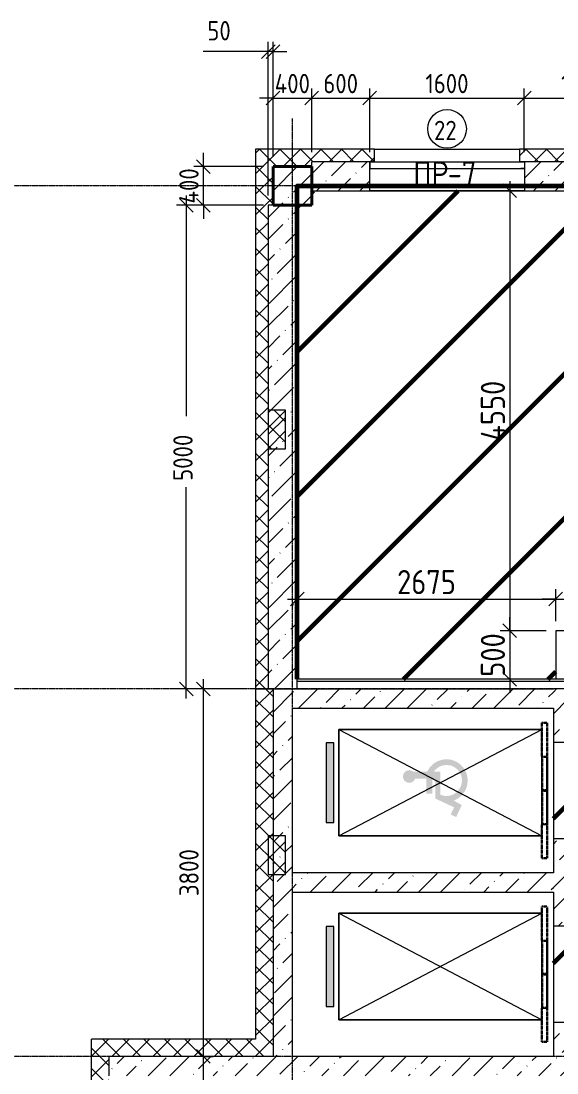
# Model space of a CAD drawing. Header units: millimetres. Extents: x -56773 to 323062, y -262288 to 76460.
# Drawn here: x -22398 to -16853, y -183994 to -173119 of the extents above; entities that cross this region are included whole.
import ezdxf

# ---------------------------------------------------------------- set-up
doc = ezdxf.new("R2010")
doc.units = ezdxf.units.MM
doc.linetypes.add('ADSK_Линия сетки', pattern=[25, 20, -2.5, 0, -2.5])
doc.linetypes.add('ADSK_Невидимые', pattern=[5, 3, -2])
for name, color, linetype, lineweight in [('1.1)Стяжка керамзит  2 этаж', 5, 'Continuous', 60), ('3.1 Штукатурка внешн стен', 5, 'Continuous', 60), ('_ Окна', 7, 'Continuous', 18), ('Марки', 7, 'Continuous', 20), ('Марки окон', 7, 'Continuous', 20), ('Несущие колонны', 7, 'Continuous', 18), ('Обобщенные модели', 7, 'ADSK_Невидимые', 18), ('Оборудование', 7, 'Continuous', 18), ('Окна', 7, 'Continuous', 9), ('Оси', 7, 'Continuous', 9), ('Перекрытие', 7, 'Continuous', 18), ('Размеры', 7, 'Continuous', 9), ('Стены внутренние', 7, 'Continuous', 18), ('Стены наружные', 7, 'Continuous', 18), ('Стены штриховка', 7, 'Continuous', 9), ('Узлы', 7, 'Continuous', 18)]:
    doc.layers.add(name, color=color, linetype=linetype, lineweight=lineweight)
doc.styles.add('GOST Common_2', font='', dxfattribs={"width": 0.9, "height": 250})
doc.styles.add('GOST Common_3', font='', dxfattribs={"width": 0.9, "height": 200})
doc.styles.get('GOST Common_2').set_extended_font_data('GOST Common')
doc.styles.get('GOST Common_3').set_extended_font_data('GOST Common')
doc.dimstyles.new('ADSK_Основной_2_0', dxfattribs={"dimscale": 304.8, "dimtxt": 201.142999, "dimasz": 0.463911, "dimexe": 0.328084, "dimexo": 0.328084, "dimgap": 0.164042, "dimtad": 1, "dimdec": 3, "dimrnd": 0.001, "dimdsep": 46, "dimtxsty": 'GOST Common_3', "dimblk1": 'OBLIQUE', "dimblk2": 'OBLIQUE', "dimsah": 1, "dimcen": 0.09, "dimdle": 0.328084, "dimazin": 2, "dimtfac": 1, "dimtdec": 4, "dimtix": 1, "dimtmove": 0, "dimatfit": 3, "dimfxl": 1, "dimtvp": 1, "dimtolj": 1, "dimtzin": 0, "dimlwd": 20, "dimlwe": 20, "dimarcsym": 2})
doc.dimstyles.new('ADSK_Основной_2_0_1', dxfattribs={"dimscale": 304.8, "dimtxt": 201.142999, "dimasz": 0.463911, "dimexe": 0.328084, "dimexo": 0.328084, "dimgap": 0.164042, "dimtad": 1, "dimdec": 3, "dimrnd": 0.001, "dimdsep": 46, "dimtxsty": 'GOST Common_3', "dimblk1": 'OBLIQUE', "dimblk2": 'OBLIQUE', "dimsah": 1, "dimcen": 0.09, "dimdle": 0.328084, "dimazin": 2, "dimtfac": 1, "dimtdec": 4, "dimtix": 1, "dimtmove": 1, "dimatfit": 3, "dimfxl": 1, "dimtvp": 1, "dimtolj": 1, "dimtzin": 0, "dimlwd": 20, "dimlwe": 20, "dimarcsym": 2})
doc.dimstyles.new('ADSK_Основной_2_0_3', dxfattribs={"dimscale": 304.8, "dimtxt": 201.142999, "dimasz": 0.463911, "dimexe": 0.328084, "dimexo": 0.328084, "dimgap": 0.164042, "dimtad": 1, "dimdec": 3, "dimrnd": 0.001, "dimdsep": 46, "dimtxsty": 'GOST Common_2', "dimblk1": 'OBLIQUE', "dimblk2": 'OBLIQUE', "dimsah": 1, "dimcen": 0.09, "dimdle": 0.328084, "dimazin": 2, "dimtfac": 1, "dimtdec": 4, "dimtix": 1, "dimtmove": 0, "dimatfit": 3, "dimfxl": 1, "dimtvp": 1, "dimtolj": 1, "dimtzin": 0, "dimlwd": 20, "dimlwe": 20, "dimarcsym": 2})
pattern_1 = [(45, (9.36, -198628.46), (84.18955, 308.69595), [396.875, -79.375, 3.353, -76.022])]
pattern_2 = [(45, (9.36, -198628.46), (-106.066, 106.066), []), (135, (9.36, -198628.46), (-106.066, -106.066), [])]

# ---------------------------------------------------------------- blocks, each defined once
blk = doc.blocks.new('ADSK_КолоннаЖБ_Прямоугольная - 400x400 мм-1807142-Кладочный план 4-го этажа')
at = {"layer": 'Несущие колонны', "lineweight": 40}
for p, q in [((-200, 200), (200, 200)), ((-200, -200), (-200, 200)), ((200, 200), (200, -200)), ((200, -200), (-200, -200))]:
    blk.add_line(p, q, dxfattribs=at)
blk = doc.blocks.new('AS-Shakhta_lifta-GOST_5746-2003 - Лифт_3_2700х1700 проем 1000-883891-Кладочный план 4-го этажа')
at = {"layer": 'Оборудование'}
h = blk.add_hatch(color=256, dxfattribs=at)
h.paths.add_polyline_path([(355, 344), (231, 402), (184, 320), (161, 365), (128, 404), (87, 435), (41, 455), (-12, 464), (-60, 461), (-109, 447), (-154, 422), (-191, 387), (-219, 345), (-237, 298), (-244, 247), (-238, 196), (-222, 148), (-194, 105), (-158, 70), (-114, 44), (-114, -98), (-123, -112), (-129, -128), (-130, -144), (-127, -160), (-120, -176), (-109, -188), (-96, -198), (-81, -204), (-64, -206), (-48, -204), (-32, -198), (-19, -188), (-9, -175), (-2, -160), (1, -143), (-1, -127), (-6, -111), (-16, -97), (-28, -86), (-43, -79), (-43, 35), (114, 35), (114, 97), (-31, 97), (-31, 128), (163, 128), (254, 323), (328, 288)])
h.paths.add_polyline_path([(137, 259), (135, 219), (124, 180), (-114, 180), (-114, 112), (-144, 138), (-167, 172), (-180, 210), (-184, 250), (-178, 290), (-161, 327), (-137, 358), (-105, 383), (-68, 399), (-28, 405), (12, 401), (50, 387), (83, 364), (110, 334), (128, 298)])
at = {"layer": 'Узлы'}
blk.add_hatch(color=256, dxfattribs=at).paths.add_polyline_path([(412, -1000), (412, -920), (-413, -920), (-413, -1000), (-12, -1000)])
at = {"layer": 'Обобщенные модели', "lineweight": 30}
for p, q in [((780, 1285), (-620, 1285)), ((-620, 1230), (-620, 1285)), ((-270, 1230), (-620, 1230)), ((-267, 1235), (-267, 1285)), ((-267, 1285), (77, 1285)), ((77, 1235), (-267, 1235)), ((77, 1285), (77, 1235)), ((83, 1235), (83, 1285)), ((83, 1285), (427, 1285)), ((427, 1235), (83, 1235)), ((427, 1285), (427, 1235)), ((430, 1230), (780, 1230)), ((780, 1230), (780, 1285))]:
    blk.add_line(p, q, dxfattribs=at)
at = {"layer": 'Обобщенные модели', "linetype": 'ADSK_Невидимые', "lineweight": 18}
for p, q in [((-270, 1235), (-270, 1285)), ((430, 1235), (430, 1285))]:
    blk.add_line(p, q, dxfattribs=at)
at = {"layer": 'Оборудование'}
for p, q in [((-770, -1350), (-770, 1350)), ((-550, -870), (-550, 1230)), ((550, -870), (-550, 1230)), ((-550, -870), (550, 1230)), ((550, 1230), (-550, 1230)), ((-550, 1230), (-550, -870)), ((550, 1230), (550, -870)), ((550, -870), (550, 1230)), ((550, -870), (-550, -870)), ((-550, -870), (550, -870))]:
    blk.add_line(p, q, dxfattribs=at)
at = {"layer": 'Узлы'}
for p, q in [((412, -920), (-413, -920)), ((-413, -920), (-413, -1000)), ((412, -1000), (412, -920)), ((-413, -1000), (412, -1000))]:
    blk.add_line(p, q, dxfattribs=at)
blk = doc.blocks.new('AS-Shakhta_lifta-GOST_5746-2003 - Лифт_3_2700х1700 проем 1001-883895-Кладочный план 4-го этажа')
at = {"layer": 'Узлы'}
blk.add_hatch(color=256, dxfattribs=at).paths.add_polyline_path([(412.5, -1000), (412.5, -920), (-412.5, -920), (-412.5, -1000)])
at = {"layer": 'Обобщенные модели', "lineweight": 30}
for p, q in [((780, 1285), (-620, 1285)), ((-620, 1230), (-620, 1285)), ((-270, 1230), (-620, 1230)), ((-267, 1235), (-267, 1285)), ((-267, 1285), (77, 1285)), ((77, 1235), (-267, 1235)), ((77, 1285), (77, 1235)), ((83, 1235), (83, 1285)), ((83, 1285), (427, 1285)), ((427, 1235), (83, 1235)), ((427, 1285), (427, 1235)), ((430, 1230), (780, 1230)), ((780, 1230), (780, 1285))]:
    blk.add_line(p, q, dxfattribs=at)
at = {"layer": 'Обобщенные модели', "linetype": 'ADSK_Невидимые', "lineweight": 18}
for p, q in [((-270, 1235), (-270, 1285)), ((430, 1235), (430, 1285))]:
    blk.add_line(p, q, dxfattribs=at)
at = {"layer": 'Оборудование'}
for p, q in [((-550, -870), (-550, 1230)), ((550, -870), (-550, 1230)), ((-550, -870), (550, 1230)), ((550, 1230), (-550, 1230)), ((-550, 1230), (-550, -870)), ((550, 1230), (550, -870)), ((550, -870), (550, 1230)), ((550, -870), (-550, -870)), ((-550, -870), (550, -870))]:
    blk.add_line(p, q, dxfattribs=at)
at = {"layer": 'Узлы'}
for p, q in [((412.5, -920), (-412.5, -920)), ((-412.5, -920), (-412.5, -1000)), ((412.5, -1000), (412.5, -920)), ((-412.5, -1000), (412.5, -1000))]:
    blk.add_line(p, q, dxfattribs=at)
blk = doc.blocks.new('ОКНО L03 _2СТ_RS - ОК-5_1600х2000h-3556615-Кладочный план 4-го этажа')
at = {"layer": '_ Окна'}
for p, q in [((-838.1, 149), (761.9, 149)), ((-838.1, 149), (-838.1, 79)), ((-838.1, 149), (-833.1, 149)), ((-818.1, 149), (-38.1, 149)), ((-38.1, 149), (741.9, 149)), ((761.9, 149), (756.9, 149)), ((761.9, 149), (761.9, 79)), ((-838.1, 79), (761.9, 79)), ((-838.1, 79), (-803.1, 79)), ((-818.1, 79), (-38.1, 79)), ((-38.1, 79), (741.9, 79)), ((761.9, 79), (726.9, 79))]:
    blk.add_line(p, q, dxfattribs=at)
at = {"layer": 'Окна'}
blk.add_line((-888.1, -150), (811.9, -150), dxfattribs=at)
blk = doc.blocks.new('_Oblique')
at = {"color": 0, "linetype": 'ByBlock', "lineweight": -2}
blk.add_line((-0.5, -0.5), (0.5, 0.5), dxfattribs=at)
blk = doc.blocks.new('*D5870')
at = {"layer": 'Defpoints', "color": 0, "transparency": 16777216}
for p in [(-19791, -173435), (-19791, -174624), (-19841, -175023)]:
    blk.add_point(p, dxfattribs=at)
at = {"layer": 'Размеры', "color": 0, "lineweight": 20, "transparency": 16777216}
for p, q in [((-19841, -174923), (-19841, -173335)), ((-19791, -174524), (-19791, -173335)), ((-19841, -173435), (-20515, -173435)), ((-19791, -173435), (-19841, -173435)), ((-19791, -173435), (-19649, -173435))]:
    blk.add_line(p, q, dxfattribs=at)
at = {"layer": 'Размеры', "color": 0, "lineweight": 20, "transparency": 16777216, "xscale": 141.4, "yscale": 141.4, "zscale": 141.4}
blk.add_blockref('_Oblique', (-19841, -173435), dxfattribs=at)
at = {"layer": 'Размеры', "color": 0, "lineweight": 20, "transparency": 16777216, "xscale": 141.4, "yscale": 141.4, "zscale": 141.4, "rotation": 180}
blk.add_blockref('_Oblique', (-19791, -173435), dxfattribs=at)
at = {"layer": 'Размеры', "color": 0, "lineweight": 9, "transparency": 16777216, "insert": (-20471, -173119), "char_height": 200, "width": 302.74, "attachment_point": 1, "line_spacing_factor": 1.022761, "style": 'GOST Common_3'}
blk.add_mtext('\\A1;50', dxfattribs=at)
blk = doc.blocks.new('*D5871')
at = {"layer": 'Defpoints', "color": 0, "transparency": 16777216}
for p in [(-19391, -173915), (-19791, -174624), (-19391, -174573)]:
    blk.add_point(p, dxfattribs=at)
at = {"layer": 'Размеры', "color": 0, "lineweight": 20, "transparency": 16777216}
for p, q in [((-19791, -174524), (-19791, -173815)), ((-19391, -174473), (-19391, -173815)), ((-19791, -173915), (-19932, -173915)), ((-19791, -173915), (-19391, -173915)), ((-19391, -173915), (-19249, -173915))]:
    blk.add_line(p, q, dxfattribs=at)
at = {"layer": 'Размеры', "color": 0, "lineweight": 20, "transparency": 16777216, "xscale": 141.4, "yscale": 141.4, "zscale": 141.4}
blk.add_blockref('_Oblique', (-19791, -173915), dxfattribs=at)
at = {"layer": 'Размеры', "color": 0, "lineweight": 20, "transparency": 16777216, "xscale": 141.4, "yscale": 141.4, "zscale": 141.4, "rotation": 180}
blk.add_blockref('_Oblique', (-19391, -173915), dxfattribs=at)
at = {"layer": 'Размеры', "color": 0, "lineweight": 9, "transparency": 16777216, "insert": (-19591, -173765), "char_height": 200, "width": 474.56, "attachment_point": 5, "style": 'GOST Common_3'}
blk.add_mtext('\\A1;400', dxfattribs=at)
blk = doc.blocks.new('*D5872')
at = {"layer": 'Defpoints', "color": 0, "transparency": 16777216}
for p in [(-18791, -173915), (-19391, -174573), (-18791, -174574)]:
    blk.add_point(p, dxfattribs=at)
at = {"layer": 'Размеры', "color": 0, "lineweight": 20, "transparency": 16777216}
for p, q in [((-19391, -174473), (-19391, -173815)), ((-18791, -174474), (-18791, -173815)), ((-19491, -173915), (-18691, -173915))]:
    blk.add_line(p, q, dxfattribs=at)
at = {"layer": 'Размеры', "color": 0, "lineweight": 20, "transparency": 16777216, "xscale": 141.4, "yscale": 141.4, "zscale": 141.4, "rotation": 180}
blk.add_blockref('_Oblique', (-19391, -173915), dxfattribs=at)
at = {"layer": 'Размеры', "color": 0, "lineweight": 20, "transparency": 16777216, "xscale": 141.4, "yscale": 141.4, "zscale": 141.4}
blk.add_blockref('_Oblique', (-18791, -173915), dxfattribs=at)
at = {"layer": 'Размеры', "color": 0, "lineweight": 9, "transparency": 16777216, "insert": (-19091, -173765), "char_height": 200, "width": 454.11, "attachment_point": 5, "style": 'GOST Common_3'}
blk.add_mtext('\\A1;600', dxfattribs=at)
blk = doc.blocks.new('*D5873')
at = {"layer": 'Defpoints', "color": 0, "transparency": 16777216}
for p in [(-17191, -173915), (-18791, -174574), (-17191, -174574)]:
    blk.add_point(p, dxfattribs=at)
at = {"layer": 'Размеры', "color": 0, "lineweight": 20, "transparency": 16777216}
for p, q in [((-18791, -174474), (-18791, -173815)), ((-17191, -174474), (-17191, -173815)), ((-18891, -173915), (-17091, -173915))]:
    blk.add_line(p, q, dxfattribs=at)
at = {"layer": 'Размеры', "color": 0, "lineweight": 20, "transparency": 16777216, "xscale": 141.4, "yscale": 141.4, "zscale": 141.4, "rotation": 180}
blk.add_blockref('_Oblique', (-18791, -173915), dxfattribs=at)
at = {"layer": 'Размеры', "color": 0, "lineweight": 20, "transparency": 16777216, "xscale": 141.4, "yscale": 141.4, "zscale": 141.4}
blk.add_blockref('_Oblique', (-17191, -173915), dxfattribs=at)
at = {"layer": 'Размеры', "color": 0, "lineweight": 9, "transparency": 16777216, "insert": (-17991, -173765), "char_height": 200, "width": 560.47, "attachment_point": 5, "style": 'GOST Common_3'}
blk.add_mtext('\\A1;1600', dxfattribs=at)
blk = doc.blocks.new('*D5874')
at = {"layer": 'Defpoints', "color": 0, "transparency": 16777216}
for p in [(-15991, -173915), (-17191, -174574), (-15991, -174574)]:
    blk.add_point(p, dxfattribs=at)
at = {"layer": 'Размеры', "color": 0, "lineweight": 20, "transparency": 16777216}
for p, q in [((-17191, -174474), (-17191, -173815)), ((-15991, -174474), (-15991, -173815)), ((-17291, -173915), (-15891, -173915))]:
    blk.add_line(p, q, dxfattribs=at)
at = {"layer": 'Размеры', "color": 0, "lineweight": 20, "transparency": 16777216, "xscale": 141.4, "yscale": 141.4, "zscale": 141.4, "rotation": 180}
blk.add_blockref('_Oblique', (-17191, -173915), dxfattribs=at)
at = {"layer": 'Размеры', "color": 0, "lineweight": 20, "transparency": 16777216, "xscale": 141.4, "yscale": 141.4, "zscale": 141.4}
blk.add_blockref('_Oblique', (-15991, -173915), dxfattribs=at)
at = {"layer": 'Размеры', "color": 0, "lineweight": 9, "transparency": 16777216, "insert": (-16591, -173765), "char_height": 200, "width": 560.47, "attachment_point": 5, "style": 'GOST Common_3'}
blk.add_mtext('\\A1;1200', dxfattribs=at)
blk = doc.blocks.new('*D5734')
at = {"layer": 'Defpoints', "color": 0, "transparency": 16777216}
for p in [(-20611, -183823), (-20511, -183823), (-20611, -187623)]:
    blk.add_point(p, dxfattribs=at)
at = {"layer": 'Размеры', "color": 0, "lineweight": 20, "transparency": 16777216}
for p, q in [((-20511, -187723), (-20511, -183723)), ((-20511, -183823), (-20411, -183823)), ((-20511, -187623), (-20411, -187623))]:
    blk.add_line(p, q, dxfattribs=at)
at = {"layer": 'Размеры', "color": 0, "lineweight": 20, "transparency": 16777216, "xscale": 141.4, "yscale": 141.4, "zscale": 141.4}
for p, rotation in [((-20511, -183823), 90), ((-20511, -187623), 270)]:
    blk.add_blockref('_Oblique', p, dxfattribs=dict(at, rotation=rotation))
at = {"layer": 'Размеры', "color": 0, "lineweight": 9, "transparency": 16777216, "insert": (-20661, -185723), "char_height": 200, "width": 605.47, "attachment_point": 5, "rotation": 90, "style": 'GOST Common_3'}
blk.add_mtext('\\A1;3800', dxfattribs=at)
blk = doc.blocks.new('*D5735')
at = {"layer": 'Defpoints', "color": 0, "transparency": 16777216}
for p in [(-20511, -180023), (-19971, -180023), (-20611, -183823)]:
    blk.add_point(p, dxfattribs=at)
at = {"layer": 'Размеры', "color": 0, "lineweight": 20, "transparency": 16777216}
for p, q in [((-20511, -183923), (-20511, -179923)), ((-20071, -180023), (-20611, -180023)), ((-20511, -183823), (-20411, -183823))]:
    blk.add_line(p, q, dxfattribs=at)
at = {"layer": 'Размеры', "color": 0, "lineweight": 20, "transparency": 16777216, "xscale": 141.4, "yscale": 141.4, "zscale": 141.4}
for p, rotation in [((-20511, -180023), 90), ((-20511, -183823), 270)]:
    blk.add_blockref('_Oblique', p, dxfattribs=dict(at, rotation=rotation))
at = {"layer": 'Размеры', "color": 0, "lineweight": 9, "transparency": 16777216, "insert": (-20661, -181923), "char_height": 200, "width": 605.47, "attachment_point": 5, "rotation": 90, "style": 'GOST Common_3'}
blk.add_mtext('\\A1;3800', dxfattribs=at)
blk = doc.blocks.new('*D5736')
at = {"layer": 'Defpoints', "color": 0, "transparency": 16777216}
for p in [(-20689, -175023), (-19791, -175023), (-19971, -180023)]:
    blk.add_point(p, dxfattribs=at)
at = {"layer": 'Размеры', "color": 0, "lineweight": 20, "transparency": 16777216}
for p, q in [((-20689, -174923), (-20689, -177203)), ((-19891, -175023), (-20789, -175023)), ((-20689, -180123), (-20689, -177938)), ((-20071, -180023), (-20789, -180023))]:
    blk.add_line(p, q, dxfattribs=at)
at = {"layer": 'Размеры', "color": 0, "lineweight": 20, "transparency": 16777216, "xscale": 141.4, "yscale": 141.4, "zscale": 141.4}
for p, rotation in [((-20689, -175023), 90), ((-20689, -180023), 270)]:
    blk.add_blockref('_Oblique', p, dxfattribs=dict(at, rotation=rotation))
at = {"layer": 'Размеры', "color": 0, "lineweight": 9, "transparency": 16777216, "insert": (-20823, -177873), "char_height": 200, "width": 605.47, "attachment_point": 1, "rotation": 90, "line_spacing_factor": 1.022761, "style": 'GOST Common_3'}
blk.add_mtext('\\A1;5000', dxfattribs=at)
blk = doc.blocks.new('*D5737')
at = {"layer": 'Defpoints', "color": 0, "transparency": 16777216}
for p in [(-20511, -174623), (-19791, -174623), (-19791, -175023)]:
    blk.add_point(p, dxfattribs=at)
at = {"layer": 'Размеры', "color": 0, "lineweight": 20, "transparency": 16777216}
for p, q in [((-20511, -174623), (-20511, -174482)), ((-19891, -174623), (-20611, -174623)), ((-20511, -175023), (-20511, -174623)), ((-19891, -175023), (-20611, -175023)), ((-20511, -175023), (-20511, -175165))]:
    blk.add_line(p, q, dxfattribs=at)
at = {"layer": 'Размеры', "color": 0, "lineweight": 20, "transparency": 16777216, "xscale": 141.4, "yscale": 141.4, "zscale": 141.4}
for p, rotation in [((-20511, -174623), 270), ((-20511, -175023), 90)]:
    blk.add_blockref('_Oblique', p, dxfattribs=dict(at, rotation=rotation))
at = {"layer": 'Размеры', "color": 0, "lineweight": 9, "transparency": 16777216, "insert": (-20661, -174823), "char_height": 200, "width": 474.56, "attachment_point": 5, "rotation": 90, "style": 'GOST Common_3'}
blk.add_mtext('\\A1;400', dxfattribs=at)
blk = doc.blocks.new('*D6412')
at = {"layer": 'Defpoints', "color": 0, "transparency": 16777216}
for p in [(-17241, -174873), (-17341, -179423), (-16866, -179423)]:
    blk.add_point(p, dxfattribs=at)
at = {"layer": 'Размеры', "color": 0, "lineweight": 20, "transparency": 16777216}
for p, q in [((-17341, -174873), (-17441, -174873)), ((-17341, -174773), (-17341, -179523)), ((-16966, -179423), (-17441, -179423))]:
    blk.add_line(p, q, dxfattribs=at)
at = {"layer": 'Размеры', "color": 0, "lineweight": 20, "transparency": 16777216, "xscale": 141.4, "yscale": 141.4, "zscale": 141.4}
for p, rotation in [((-17341, -174873), 90), ((-17341, -179423), 270)]:
    blk.add_blockref('_Oblique', p, dxfattribs=dict(at, rotation=rotation))
at = {"layer": 'Размеры', "color": 0, "lineweight": 9, "transparency": 16777216, "insert": (-17516, -177148), "char_height": 250, "width": 625.93, "attachment_point": 5, "rotation": 90, "style": 'GOST Common_2'}
blk.add_mtext('\\A1;4550', dxfattribs=at)
blk = doc.blocks.new('*D6413')
at = {"layer": 'Defpoints', "color": 0, "transparency": 16777216}
for p in [(-16866, -179423), (-17341, -179923), (-17241, -179923)]:
    blk.add_point(p, dxfattribs=at)
at = {"layer": 'Размеры', "color": 0, "lineweight": 20, "transparency": 16777216}
for p, q in [((-17341, -179423), (-17341, -179282)), ((-16966, -179423), (-17441, -179423)), ((-17341, -179423), (-17341, -179923)), ((-17341, -179923), (-17441, -179923)), ((-17341, -179923), (-17341, -180065))]:
    blk.add_line(p, q, dxfattribs=at)
at = {"layer": 'Размеры', "color": 0, "lineweight": 20, "transparency": 16777216, "xscale": 141.4, "yscale": 141.4, "zscale": 141.4}
for p, rotation in [((-17341, -179423), 270), ((-17341, -179923), 90)]:
    blk.add_blockref('_Oblique', p, dxfattribs=dict(at, rotation=rotation))
at = {"layer": 'Размеры', "color": 0, "lineweight": 9, "transparency": 16777216, "insert": (-17516, -179673), "char_height": 250, "width": 454.11, "attachment_point": 5, "rotation": 90, "style": 'GOST Common_2'}
blk.add_mtext('\\A1;500', dxfattribs=at)
blk = doc.blocks.new('*D6417')
at = {"layer": 'Defpoints', "color": 0, "transparency": 16777216}
for p in [(-19541, -178995), (-16866, -179094), (-16866, -179423)]:
    blk.add_point(p, dxfattribs=at)
at = {"layer": 'Размеры', "color": 0, "lineweight": 20, "transparency": 16777216}
for p, q in [((-16866, -179323), (-16866, -178994)), ((-19641, -179094), (-16766, -179094)), ((-19541, -179095), (-19541, -179194))]:
    blk.add_line(p, q, dxfattribs=at)
at = {"layer": 'Размеры', "color": 0, "lineweight": 20, "transparency": 16777216, "xscale": 141.4, "yscale": 141.4, "zscale": 141.4, "rotation": 180}
blk.add_blockref('_Oblique', (-19541, -179094), dxfattribs=at)
at = {"layer": 'Размеры', "color": 0, "lineweight": 20, "transparency": 16777216, "xscale": 141.4, "yscale": 141.4, "zscale": 141.4}
blk.add_blockref('_Oblique', (-16866, -179094), dxfattribs=at)
at = {"layer": 'Размеры', "color": 0, "lineweight": 9, "transparency": 16777216, "insert": (-18203, -178919), "char_height": 250, "width": 605.47, "attachment_point": 5, "style": 'GOST Common_2'}
blk.add_mtext('\\A1;2675', dxfattribs=at)
blk = doc.blocks.new('*D6418')
at = {"layer": 'Defpoints', "color": 0, "transparency": 16777216}
for p in [(-16191, -178995), (-16191, -179094), (-16866, -179423)]:
    blk.add_point(p, dxfattribs=at)
at = {"layer": 'Размеры', "color": 0, "lineweight": 20, "transparency": 16777216}
for p, q in [((-16866, -179323), (-16866, -178994)), ((-16866, -179094), (-17007, -179094)), ((-16866, -179094), (-16191, -179094)), ((-16191, -179094), (-16049, -179094)), ((-16191, -179095), (-16191, -179194))]:
    blk.add_line(p, q, dxfattribs=at)
at = {"layer": 'Размеры', "color": 0, "lineweight": 20, "transparency": 16777216, "xscale": 141.4, "yscale": 141.4, "zscale": 141.4}
blk.add_blockref('_Oblique', (-16866, -179094), dxfattribs=at)
at = {"layer": 'Размеры', "color": 0, "lineweight": 20, "transparency": 16777216, "xscale": 141.4, "yscale": 141.4, "zscale": 141.4, "rotation": 180}
blk.add_blockref('_Oblique', (-16191, -179094), dxfattribs=at)
at = {"layer": 'Размеры', "color": 0, "lineweight": 9, "transparency": 16777216, "insert": (-16528, -178919), "char_height": 250, "width": 454.11, "attachment_point": 5, "style": 'GOST Common_2'}
blk.add_mtext('\\A1;675', dxfattribs=at)
blk = doc.blocks.new('М_окна1 - Маркировка типоразмера-1510237-Кладочный план 4-го этажа')
at = {"layer": 'Марки окон'}
blk.add_circle((0, 0), 2, dxfattribs=at)

msp = doc.modelspace()

# ---------------------------------------------------------------- hatches: boundary and pattern name
at = {"layer": '1.1)Стяжка керамзит  2 этаж', "transparency": 33554687}
h = msp.add_hatch(dxfattribs=at)
h.set_pattern_fill('ANSI31', color=5, scale=333)
h.paths.add_polyline_path([(-3240.6385, -181073.4914), (-3240.6385, -180798.4914), (-5265.6385, -180798.4914), (-5265.6385, -180673.4914), (-3390.6385, -180673.4914), (-3390.6385, -180223.4914), (-3390.6385, -179823.4914), (-3240.6385, -179823.4914), (-3240.6385, -179223.4914), (-3240.6385, -177973.4914), (-3240.6385, -175023.4914), (-3390.6385, -175023.4914), (-3390.6385, -174873.4914), (-3990.6385, -174873.4914), (-5640.6385, -174873.4914), (-6390.6385, -174873.4914), (-6390.6385, -178698.4914), (-6515.6385, -178698.4914), (-6515.6385, -174873.4914), (-6790.6385, -174873.4914), (-8440.6385, -174873.4914), (-8915.6385, -174873.4914), (-8915.6385, -175698.4914), (-9640.6385, -175698.4914), (-9640.6385, -175823.4914), (-9765.6385, -175823.4914), (-9765.6385, -174873.4914), (-10590.6385, -174873.4914), (-12240.6385, -174873.4914), (-13390.6385, -174873.4914), (-13390.6385, -175023.4914), (-13790.6385, -175023.4914), (-13790.6385, -174873.4914), (-14390.6385, -174873.4914), (-16040.6385, -174873.4914), (-16065.6385, -174873.4914), (-16065.6385, -177573.4914), (-16190.6385, -177573.4914), (-16190.6385, -174873.4914), (-17190.6385, -174873.4914), (-18840.6385, -174873.4914), (-19390.6385, -174873.4914), (-19390.6385, -175023.4914), (-19540.6385, -175023.4914), (-19540.6385, -179923.4914), (-16865.6385, -179923.4914), (-16865.6385, -179423.4914), (-16190.6385, -179423.4914), (-16190.6385, -178773.4914), (-16065.6385, -178773.4914), (-16065.6385, -179748.4914), (-12890.6385, -179748.4914), (-9765.6385, -179748.4914), (-9765.6385, -177023.4914), (-9640.6385, -177023.4914), (-9640.6385, -177148.4914), (-8915.6385, -177148.4914), (-8915.6385, -180673.4914), (-6515.6385, -180673.4914), (-6515.6385, -179898.4914), (-6390.6385, -179898.4914), (-6390.6385, -180673.4914), (-6265.6385, -180673.4914), (-6265.6385, -180798.4914), (-9515.6385, -180798.4914), (-9515.6385, -182198.4914), (-7290.6385, -182198.4914), (-7290.6385, -182773.4914), (-7415.6385, -182773.4914), (-7415.6385, -182323.4914), (-8915.6385, -182323.4914), (-8915.6385, -183898.4914), (-7415.6385, -183898.4914), (-7415.6385, -183673.4914), (-7290.6385, -183673.4914), (-7290.6385, -183898.4914), (-3390.6385, -183898.4914), (-3390.6385, -183623.4914), (-3240.6385, -183623.4914), (-3240.6385, -182723.4914)])
h.paths.add_polyline_path([(-12770.185, -182943.7312), (-12010.185, -182943.7312), (-12010.185, -182938.7312), (-12770.185, -182938.7312)], flags=16)
h = msp.add_hatch(dxfattribs=at)
h.set_pattern_fill('ANSI31', color=5, scale=333)
h.paths.add_polyline_path([(-12890.6385, -181248.4914), (-13015.6385, -181248.4914), (-13015.6385, -181048.4914), (-13085.6385, -181048.4914), (-13745.6385, -181048.4914), (-14290.6385, -181048.4914), (-14290.6385, -180048.4914), (-16690.6385, -180048.4914), (-16690.6385, -180573.4914), (-16890.6385, -180573.4914), (-16890.6385, -181573.4914), (-16690.6385, -181573.4914), (-16690.6385, -182473.4914), (-16890.6385, -182473.4914), (-16890.6385, -183473.4914), (-16690.6385, -183473.4914), (-16690.6385, -183823.4914), (-13015.6385, -183823.4914), (-13015.6385, -182798.4914), (-12890.6385, -182798.4914)], flags=17)
at = {"layer": 'Несущие колонны', "lineweight": 9}
h = msp.add_hatch(dxfattribs=at)
h.set_pattern_fill('FP_1', color=256, style=0, pattern_type=2)
h.set_pattern_definition([(45, (9.36, -198628.46), (-224.5064, 224.5064), []), (45, (233.87, -198628.46), (-224.5064, 224.5064), [396.875, -79.375, 3.353, -76.022])])
h.paths.add_polyline_path([(-19790.6385, -175023.4914), (-19390.6385, -175023.4914), (-19390.6385, -174623.4914), (-19790.6385, -174623.4914)])
at = {"layer": 'Стены внутренние', "lineweight": 9}
h = msp.add_hatch(dxfattribs=at)
h.set_pattern_fill('FP_2', color=256, style=0, pattern_type=2)
h.set_pattern_definition(pattern_1)
h.paths.add_polyline_path([(-6390.6385, -174873.4914), (-5590.6385, -174873.4914), (-5590.6385, -174574.4914), (-6790.6385, -174574.4914), (-6790.6385, -174873.4914), (-6415.6385, -174873.4914)])
h.paths.add_polyline_path([(-3990.6385, -174873.4914), (-2940.6385, -174873.4914), (-2940.6385, -174573.4914), (-3990.6385, -174574.4914)])
h.paths.add_polyline_path([(-10590.6385, -174873.4914), (-8390.6385, -174873.4914), (-8390.6385, -174574.4914), (-10590.6385, -174574.4914)])
h.paths.add_polyline_path([(-12190.6385, -174873.4914), (-12190.6385, -174574.4914), (-14390.6385, -174574.4914), (-14390.6385, -174873.4914), (-13205.6259, -174873.4914)])
h.paths.add_polyline_path([(-15990.6385, -174873.4914), (-15990.6385, -174574.4914), (-17190.6385, -174574.4914), (-17190.6385, -174873.4914), (-16065.6385, -174873.4914)])
h.paths.add_polyline_path([(-19390.6385, -174873.4914), (-18790.6385, -174873.4914), (-18790.6385, -174574.4914), (-19390.6385, -174573.4914)])
h = msp.add_hatch(dxfattribs=at)
h.set_pattern_fill('FP_2', color=256, style=0, pattern_type=2)
h.set_pattern_definition(pattern_1)
h.paths.add_polyline_path([(-19540.6385, -180023.4914), (-19540.6385, -175023.4914), (-19840.6385, -175023.4914), (-19840.6385, -180023.4914), (-19590.6385, -180023.4914)])
at = {"layer": 'Стены наружные', "lineweight": 9}
h = msp.add_hatch(dxfattribs=at)
h.set_pattern_fill('FP_4', color=256, style=0, pattern_type=2)
h.set_pattern_definition(pattern_2)
h.paths.add_polyline_path([(-19390.6385, -174623.8914), (-19390.6385, -174443.8914), (-19970.6385, -174443.8914), (-19970.6385, -174623.8914), (-19790.6385, -174623.8914)])
h = msp.add_hatch(dxfattribs=at)
h.set_pattern_fill('FP_4', color=256, style=0, pattern_type=2)
h.set_pattern_definition(pattern_2)
h.paths.add_polyline_path([(-4040.6385, -174573.4914), (-2810.6385, -174573.4914), (-2810.6385, -174443.4914), (-4040.6385, -174443.4914)])
h.paths.add_polyline_path([(-5540.6385, -174573.4914), (-5540.6385, -174443.4914), (-6840.6385, -174443.4914), (-6840.6385, -174573.4914), (-6605.294, -174573.4914)])
h.paths.add_polyline_path([(-13205.6259, -174573.4914), (-12140.6385, -174573.4914), (-12140.6385, -174443.4914), (-14440.6385, -174443.4914), (-14440.6385, -174573.4914)])
h.paths.add_polyline_path([(-10640.6385, -174573.4914), (-8340.6385, -174573.4914), (-8340.6385, -174443.4914), (-10640.6385, -174443.4914)])
h.paths.add_polyline_path([(-17240.6385, -174573.4914), (-15940.6385, -174573.4914), (-15940.6385, -174443.4914), (-17240.6385, -174443.4914)])
h.paths.add_polyline_path([(-18740.6385, -174573.4914), (-18740.6385, -174443.4914), (-19390.6385, -174443.8914), (-19390.6385, -174573.4914)])
h = msp.add_hatch(dxfattribs=at)
h.set_pattern_fill('FP_4', color=256, style=0, pattern_type=2)
h.set_pattern_definition(pattern_2)
h.paths.add_polyline_path([(-19790.6385, -175023.4914), (-19790.6385, -174623.8914), (-19970.6385, -174623.8914), (-19970.6385, -175023.4914), (-19840.6385, -175023.4914)])
h = msp.add_hatch(dxfattribs=at)
h.set_pattern_fill('FP_4', color=256, style=0, pattern_type=2)
h.set_pattern_definition(pattern_2)
h.paths.add_polyline_path([(-19970.6385, -180023.4914), (-19840.6385, -180023.4914), (-19840.6385, -175023.4914), (-19970.6385, -175023.4914), (-19970.6385, -178159.9789)])
h = msp.add_hatch(dxfattribs=at)
h.set_pattern_fill('FP_4', color=256, style=0, pattern_type=2)
h.set_pattern_definition(pattern_2)
h.paths.add_polyline_path([(-19840.6385, -177540.9914), (-19660.6385, -177540.9914), (-19660.6385, -177140.9914), (-19840.6385, -177140.9914)])
h = msp.add_hatch(dxfattribs=at)
h.set_pattern_fill('FP_4', color=256, style=0, pattern_type=2)
h.set_pattern_definition(pattern_2)
h.paths.add_polyline_path([(-19970.6385, -183643.4914), (-19790.6385, -183643.4914), (-19790.6385, -180023.4914), (-19970.6385, -180023.4914)])
h = msp.add_hatch(dxfattribs=at)
h.set_pattern_fill('FP_2', color=256, style=0, pattern_type=2)
h.set_pattern_definition(pattern_1)
h.paths.add_polyline_path([(-19590.6385, -183823.4914), (-19590.6385, -180023.4914), (-19790.6385, -180023.4914), (-19790.6385, -183823.4914)])
h = msp.add_hatch(dxfattribs=at)
h.set_pattern_fill('FP_2', color=256, style=0, pattern_type=2)
h.set_pattern_definition(pattern_1)
h.paths.add_polyline_path([(-19590.6385, -180223.4914), (-16890.6385, -180223.4914), (-16890.6385, -180023.4914), (-19590.6385, -180023.4914)])
h = msp.add_hatch(dxfattribs=at)
h.set_pattern_fill('FP_2', color=256, style=0, pattern_type=2)
h.set_pattern_definition(pattern_1)
h.paths.add_polyline_path([(-16690.6385, -183823.4914), (-16690.6385, -183473.4914), (-16890.6385, -183473.4914), (-16890.6385, -183823.4914)])
h.paths.add_polyline_path([(-16890.6385, -182473.4914), (-16690.6385, -182473.4914), (-16690.6385, -181573.4914), (-16890.6385, -181573.4914), (-16890.6385, -182123.4914)])
h.paths.add_polyline_path([(-16690.6385, -180573.4914), (-16690.6385, -180023.4914), (-16890.6385, -180023.4914), (-16890.6385, -180573.4914)])
h = msp.add_hatch(dxfattribs=at)
h.set_pattern_fill('FP_4', color=256, style=0, pattern_type=2)
h.set_pattern_definition(pattern_2)
h.paths.add_polyline_path([(-19805.9578, -181940.9914), (-19660.6385, -181940.9914), (-19660.6385, -181540.9914), (-19840.6385, -181540.9914), (-19840.6385, -181940.9914)])
h = msp.add_hatch(dxfattribs=at)
h.set_pattern_fill('FP_2', color=256, style=0, pattern_type=2)
h.set_pattern_definition(pattern_1)
h.paths.add_polyline_path([(-19590.6385, -182123.4914), (-16890.6385, -182123.4914), (-16890.6385, -181923.4914), (-19590.6385, -181923.4914)])
h = msp.add_hatch(dxfattribs=at)
h.set_pattern_fill('FP_4', color=256, style=0, pattern_type=2)
h.set_pattern_definition(pattern_2)
h.paths.add_polyline_path([(-21490.6385, -183823.4914), (-19790.6385, -183823.4914), (-19790.6385, -183643.4914), (-21670.6385, -183643.4914), (-21670.6385, -183823.4914)])
h = msp.add_hatch(dxfattribs=at)
h.set_pattern_fill('FP_4', color=256, style=0, pattern_type=2)
h.set_pattern_definition(pattern_2)
h.paths.add_polyline_path([(-21592.9275, -187623.4914), (-21490.6385, -187623.4914), (-21490.6385, -187067.2678), (-21670.6385, -187067.2678), (-21670.6385, -187623.4914)])
h.paths.add_polyline_path([(-21490.6385, -184367.2678), (-21490.6385, -183823.4914), (-21670.6385, -183823.4914), (-21670.6385, -184367.2678)])
h = msp.add_hatch(dxfattribs=at)
h.set_pattern_fill('FP_2', color=256, style=0, pattern_type=2)
h.set_pattern_definition(pattern_1)
h.paths.add_polyline_path([(-12915.6385, -184023.4914), (-12915.6385, -183823.4914), (-21490.6385, -183823.4914), (-21490.6385, -184023.4914), (-13090.6385, -184023.4914)])

# ---------------------------------------------------------------- linework, layer by layer
at = {"layer": '3.1 Штукатурка внешн стен'}
msp.add_lwpolyline([(-19540.6385, -179923.4914), (-19540.6385, -174823.4914), (-3190.6385, -174823.4914), (-3190.6385, -189023.4914)], dxfattribs=at)
at = {"layer": 'Несущие колонны', "lineweight": 9}
for p, q in [((-19390.6385, -174623.4914), (-19790.6385, -174623.4914)), ((-19790.6385, -174623.4914), (-19790.6385, -175023.4914)), ((-19390.6385, -175023.4914), (-19390.6385, -174623.4914)), ((-19790.6385, -175023.4914), (-19390.6385, -175023.4914))]:
    msp.add_line(p, q, dxfattribs=at)
at = {"layer": 'Оси', "linetype": 'ADSK_Линия сетки', "lineweight": 5}
for p, q in [((-19590.6385, -209602.3427), (-19590.6385, -174127.5463)), ((-2488.0423, -174823.4914), (-25230.7352, -174823.4914)), ((-2488.0423, -180023.4914), (-25230.7352, -180023.4914)), ((-2488.0423, -183823.4914), (-25230.7352, -183823.4914))]:
    msp.add_line(p, q, dxfattribs=at)
at = {"layer": 'Перекрытие'}
for p, q in [((-16890.6385, -180573.4914), (-16890.6385, -181573.4914)), ((-16890.6385, -182473.4914), (-16890.6385, -183473.4914))]:
    msp.add_line(p, q, dxfattribs=at)
at = {"layer": 'Стены внутренние', "lineweight": 5}
for p, q in [((-19390.6385, -174623.8914), (-19390.6385, -174873.4914)), ((-18790.6385, -174873.4914), (-18790.6385, -174574.4914)), ((-18790.6385, -174574.4914), (-18740.6385, -174574.4914)), ((-18740.6385, -174574.4914), (-18740.6385, -174573.4914)), ((-17240.6385, -174573.4914), (-17240.6385, -174574.4914)), ((-17240.6385, -174574.4914), (-17190.6385, -174574.4914)), ((-17190.6385, -174574.4914), (-17190.6385, -174873.4914)), ((-19390.6385, -174873.4914), (-18790.6385, -174873.4914)), ((-17190.6385, -174873.4914), (-18790.6385, -174873.4914)), ((-17190.6385, -174873.4914), (-16190.6385, -174873.4914)), ((-19840.6385, -175023.4914), (-19840.6385, -180023.4914)), ((-19540.6385, -175023.4914), (-19790.6385, -175023.4914)), ((-19540.6385, -179923.4914), (-19540.6385, -175023.4914)), ((-16865.6385, -179423.4914), (-16865.6385, -179923.4914)), ((-16190.6385, -179423.4914), (-16865.6385, -179423.4914)), ((-14215.6385, -179923.4914), (-19540.6385, -179923.4914)), ((-19840.6385, -180023.4914), (-19790.6385, -180023.4914))]:
    msp.add_line(p, q, dxfattribs=at)
at = {"layer": 'Стены наружные', "lineweight": 9}
for p, q in [((-19970.6385, -174443.8914), (-19970.6385, -175023.4914)), ((-19390.6385, -174443.8914), (-19970.6385, -174443.8914)), ((-18740.6385, -174443.4914), (-19390.6385, -174443.4914)), ((-19390.6385, -174443.4914), (-19390.6385, -174443.8914)), ((-18740.6385, -174573.4914), (-18740.6385, -174443.4914)), ((-18740.6385, -174443.4914), (-17240.6385, -174443.4914)), ((-15940.6385, -174443.4914), (-17240.6385, -174443.4914)), ((-17240.6385, -174443.4914), (-17240.6385, -174573.4914)), ((-19790.6385, -175023.4914), (-19790.6385, -174623.8914)), ((-19790.6385, -174623.8914), (-19390.6385, -174623.8914)), ((-19390.6385, -174623.8914), (-19390.6385, -174573.4914)), ((-19970.6385, -175023.4914), (-19970.6385, -183643.4914)), ((-19660.6385, -177140.9914), (-19840.6385, -177140.9914)), ((-19840.6385, -177140.9914), (-19840.6385, -177540.9914)), ((-19660.6385, -177540.9914), (-19660.6385, -177140.9914)), ((-19840.6385, -177540.9914), (-19660.6385, -177540.9914)), ((-19970.6385, -180023.4914), (-19840.6385, -180023.4914)), ((-19790.6385, -180023.4914), (-19790.6385, -183823.4914)), ((-16690.6385, -180023.4914), (-16890.6385, -180023.4914)), ((-19590.6385, -181923.4914), (-19590.6385, -180223.4914)), ((-19590.6385, -180223.4914), (-16890.6385, -180223.4914)), ((-16890.6385, -180223.4914), (-16890.6385, -180573.4914)), ((-16890.6385, -180573.4914), (-16690.6385, -180573.4914)), ((-19660.6385, -181540.9914), (-19840.6385, -181540.9914)), ((-19840.6385, -181540.9914), (-19840.6385, -181940.9914)), ((-19660.6385, -181940.9914), (-19660.6385, -181540.9914)), ((-16890.6385, -181573.4914), (-16890.6385, -181923.4914)), ((-16690.6385, -181573.4914), (-16890.6385, -181573.4914)), ((-19840.6385, -181940.9914), (-19660.6385, -181940.9914)), ((-16890.6385, -181923.4914), (-19590.6385, -181923.4914)), ((-19590.6385, -182123.4914), (-16890.6385, -182123.4914)), ((-19590.6385, -183823.4914), (-19590.6385, -182123.4914)), ((-16890.6385, -182123.4914), (-16890.6385, -182473.4914)), ((-16890.6385, -182473.4914), (-16690.6385, -182473.4914)), ((-16890.6385, -183473.4914), (-16890.6385, -183823.4914)), ((-16690.6385, -183473.4914), (-16890.6385, -183473.4914)), ((-21670.6385, -184923.4914), (-21670.6385, -183643.4914)), ((-19970.6385, -183643.4914), (-21670.6385, -183643.4914)), ((-19790.6385, -183823.4914), (-21490.6385, -183823.4914)), ((-21490.6385, -183823.4914), (-21490.6385, -184023.4914)), ((-16890.6385, -183823.4914), (-19590.6385, -183823.4914))]:
    msp.add_line(p, q, dxfattribs=at)
at = {"layer": 'Стены штриховка', "lineweight": 9}
for p, q in [((-18740.6385, -174573.4914), (-19390.6385, -174573.4914)), ((-15940.6385, -174573.4914), (-17240.6385, -174573.4914)), ((-19790.6385, -175023.4914), (-19840.6385, -175023.4914)), ((-19540.6385, -180023.4914), (-19540.6385, -179923.4914)), ((-14215.6385, -179948.4914), (-19540.6385, -179948.4914)), ((-19790.6385, -180023.4914), (-16890.6385, -180023.4914))]:
    msp.add_line(p, q, dxfattribs=at)

# ---------------------------------------------------------------- block references
at = {"layer": 'Марки окон', "lineweight": 9, "xscale": 99.99999999999993, "yscale": 99.99999999999993, "zscale": 99.99999999999993}
msp.add_blockref('М_окна1 - Маркировка типоразмера-1510237-Кладочный план 4-го этажа', (-17990.6385, -174233.4914), dxfattribs=at)
at = {"layer": 'Несущие колонны', "lineweight": 40, "rotation": 89.9999999999999}
msp.add_blockref('ADSK_КолоннаЖБ_Прямоугольная - 400x400 мм-1807142-Кладочный план 4-го этажа', (-19590.6385, -174823.4914), dxfattribs=at)
at = {"layer": 'Оборудование', "rotation": 270.0000000000001}
for name, p in [('AS-Shakhta_lifta-GOST_5746-2003 - Лифт_3_2700х1700 проем 1000-883891-Кладочный план 4-го этажа', (-18240.6385, -180993.8914)), ('AS-Shakhta_lifta-GOST_5746-2003 - Лифт_3_2700х1700 проем 1001-883895-Кладочный план 4-го этажа', (-18240.6385, -182893.4914))]:
    msp.add_blockref(name, p, dxfattribs=at)
at = {"layer": 'Окна'}
msp.add_blockref('ОКНО L03 _2СТ_RS - ОК-5_1600х2000h-3556615-Кладочный план 4-го этажа', (-17952.5385, -174723.4914), dxfattribs=at)

# ---------------------------------------------------------------- texts
at = {"layer": 'Марки', "lineweight": 9, "char_height": 250, "attachment_point": 1, "style": 'GOST Common_2'}
for s, insert, width in [('ПР', (-18340.5693, -174570.5103), 432.91125), ('-7', (-17983.3818, -174570.5103), 389.620125)]:
    msp.add_mtext(s, dxfattribs=dict(at, insert=insert, width=width))
at = {"layer": 'Марки окон', "lineweight": 5, "insert": (-18125.1959, -174149.7061), "char_height": 200, "width": 317.46825, "attachment_point": 1, "style": 'GOST Common_3'}
msp.add_mtext('22', dxfattribs=at)

# ---------------------------------------------------------------- dimensions: what is measured, and where the dimension line sits
at = {"layer": 'Размеры', "lineweight": 9}
dim = msp.add_linear_dim(base=(-19790.6385, -173435.1846), p1=(-19840.6385, -175023.4914), p2=(-19790.6385, -174623.8914), dimstyle='ADSK_Основной_2_0', override={"dimpost": '<>', "dimfxl": 402.715979}, dxfattribs=at)
dim.commit()
dim.dimension.update_dxf_attribs({"geometry": '*D5870', "text_midpoint": (-20319.1528, -173435.1846), "dimtype": 160})
for base, p1, p2, dimstyle, override, picture, middle in [((-19390.6385, -173914.6521), (-19790.6385, -174623.8914), (-19390.6385, -174573.4914), 'ADSK_Основной_2_0_1', {"dimpost": '<>', "dimfxl": 403.162697}, '*D5871', (-19590.6385, -173764.6521)), ((-18790.6385, -173914.6521), (-19390.6385, -174573.4914), (-18790.6385, -174574.4914), 'ADSK_Основной_2_0_1', {"dimpost": '<>', "dimfxl": 600.000833}, '*D5872', (-19090.6385, -173764.6521)), ((-17190.6385, -173914.6521), (-18790.6385, -174574.4914), (-17190.6385, -174574.4914), 'ADSK_Основной_2_0_1', {"dimpost": '<>', "dimfxl": 1600}, '*D5873', (-17990.6385, -173764.6521)), ((-15990.6385, -173914.6521), (-17190.6385, -174574.4914), (-15990.6385, -174574.4914), 'ADSK_Основной_2_0_1', {"dimpost": '<>', "dimfxl": 1200}, '*D5874', (-16590.6385, -173764.6521)), ((-16865.6385, -179094.4981), (-19540.6385, -178994.5132), (-16865.6385, -179423.4914), 'ADSK_Основной_2_0_3', {"dimpost": '<>', "dimfxl": 2709.178347}, '*D6417', (-18203.1385, -178919.4981)), ((-16190.6385, -179094.4981), (-16865.6385, -179423.4914), (-16190.6385, -178994.5132), 'ADSK_Основной_2_0_3', {"dimpost": '<>', "dimfxl": 799.779543}, '*D6418', (-16528.1385, -178919.4981))]:
    dim = msp.add_linear_dim(base=base, p1=p1, p2=p2, dimstyle=dimstyle, override=override, dxfattribs=at)
    dim.commit()
    dim.dimension.update_dxf_attribs({"geometry": picture, "text_midpoint": middle})
for base, p1, p2, dimstyle, override, picture, middle in [((-20511.2838, -174623.4914), (-19790.6385, -175023.4914), (-19790.6385, -174623.4914), 'ADSK_Основной_2_0_1', {"dimpost": '<>', "dimfxl": 400}, '*D5737', (-20661.2838, -174823.4914)), ((-17340.9504, -179423.4914), (-17240.9655, -174873.4914), (-16865.6385, -179423.4914), 'ADSK_Основной_2_0_3', {"dimpost": '<>', "dimfxl": 4565.454012}, '*D6412', (-17515.9504, -177148.4914)), ((-17340.9504, -179923.4914), (-16865.6385, -179423.4914), (-17240.9655, -179923.4914), 'ADSK_Основной_2_0_3', {"dimpost": '<>', "dimfxl": 625.19624}, '*D6413', (-17515.9504, -179673.4914)), ((-20511.2838, -180023.4914), (-20611.2687, -183823.4914), (-19970.6385, -180023.4914), 'ADSK_Основной_2_0_1', {"dimpost": '<>', "dimfxl": 3853.622593}, '*D5735', (-20661.2838, -181923.4914)), ((-20511.2838, -183823.4914), (-20611.2687, -187623.4914), (-20611.2687, -183823.4914), 'ADSK_Основной_2_0_1', {"dimpost": '<>', "dimfxl": 3800}, '*D5734', (-20661.2838, -185723.4914))]:
    dim = msp.add_linear_dim(base=base, p1=p1, p2=p2, angle=90, dimstyle=dimstyle, override=override, dxfattribs=at)
    dim.commit()
    dim.dimension.update_dxf_attribs({"geometry": picture, "text_midpoint": middle})
dim = msp.add_linear_dim(base=(-20689.3162, -175023.4914), p1=(-19970.6385, -180023.4914), p2=(-19790.6385, -175023.4914), angle=90, dimstyle='ADSK_Основной_2_0', override={"dimpost": '<>', "dimfxl": 5003.238951}, dxfattribs=at)
dim.commit()
dim.dimension.update_dxf_attribs({"geometry": '*D5736', "text_midpoint": (-20689.3162, -177570.46), "dimtype": 160, "text_rotation": 90})

doc.saveas('drawing.dxf')
